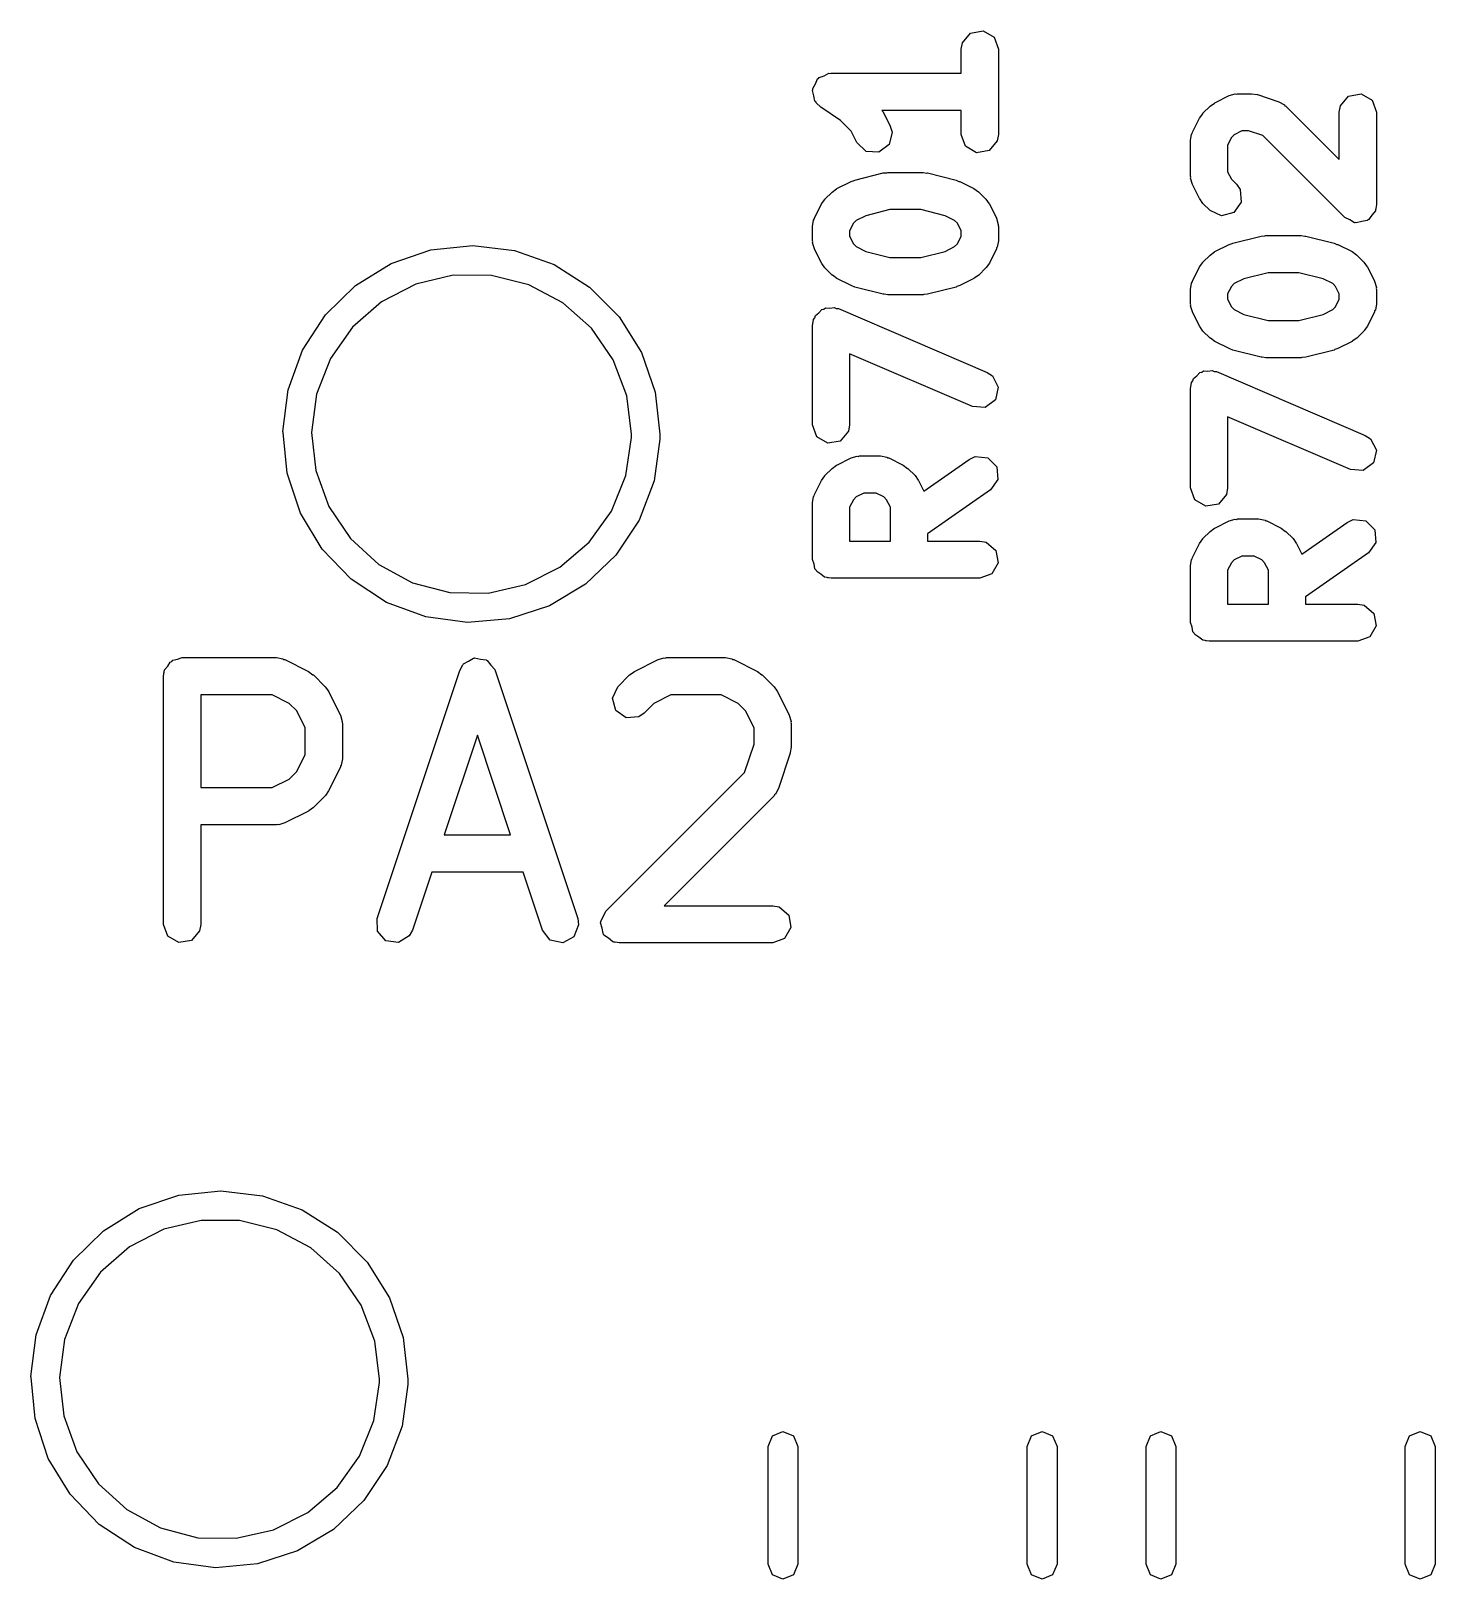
# Model space of a CAD drawing. Extents: x 59.1 to 151.1, y -119.5 to -80.2.
# Drawn here: x 65.53 to 71.19, y -92.5 to -86.26 of the extents above; entities that cross this region are included whole.
import ezdxf

# ---------------------------------------------------------------- set-up
doc = ezdxf.new("R2010")
doc.units = 0
doc.layers.add('BLACK', color=7, linetype='CONTINUOUS')

msp = doc.modelspace()

# ---------------------------------------------------------------- linework, layer by layer
at = {"layer": 'BLACK', "linetype": 'CONTINUOUS'}
for p, q in [((69.289, -86.3075), (69.3219, -86.2682)), ((69.3219, -86.2682), (69.3725, -86.2593)), ((69.3725, -86.2593), (69.4169, -86.2849)), ((69.4169, -86.2849), (69.4344, -86.3331)), ((69.2844, -86.3331), (69.289, -86.3075)), ((69.2844, -86.4296), (69.2844, -86.3331)), ((69.4344, -86.3331), (69.4344, -86.676)), ((68.6856, -86.4915), (68.6964, -86.4727)), ((68.6964, -86.4727), (68.7052, -86.4528)), ((68.7052, -86.4528), (68.7091, -86.4509)), ((68.7091, -86.4509), (68.7112, -86.4471)), ((68.7112, -86.4471), (68.7317, -86.4397)), ((68.7317, -86.4397), (68.7512, -86.43)), ((68.7512, -86.43), (68.7554, -86.431)), ((68.7554, -86.431), (68.7594, -86.4296)), ((68.7594, -86.4296), (69.2844, -86.4296)), ((68.6846, -86.4997), (68.6863, -86.4958)), ((68.6907, -86.5206), (68.6846, -86.4997)), ((68.6863, -86.4958), (68.6856, -86.4915)), ((68.6945, -86.5421), (68.6907, -86.5206)), ((68.6978, -86.5448), (68.6945, -86.5421)), ((68.699, -86.549), (68.6978, -86.5448)), ((70.3059, -86.5498), (70.307, -86.5486)), ((70.307, -86.5486), (70.3642, -86.5201)), ((70.3642, -86.5201), (70.3891, -86.5126)), ((70.3891, -86.5126), (70.3935, -86.5137)), ((70.3935, -86.5137), (70.3977, -86.5121)), ((70.3977, -86.5121), (70.4549, -86.5121)), ((70.4549, -86.5121), (70.4769, -86.516)), ((70.4769, -86.516), (70.4786, -86.516)), ((70.4786, -86.516), (70.5643, -86.5446)), ((70.5643, -86.5446), (70.5872, -86.557)), ((70.813, -86.5615), (70.8459, -86.5222)), ((70.8459, -86.5222), (70.8965, -86.5133)), ((70.8965, -86.5133), (70.9409, -86.5389)), ((70.9409, -86.5389), (70.9584, -86.5871)), ((68.7178, -86.567), (68.699, -86.549)), ((68.7974, -86.62), (68.7178, -86.567)), ((69.2844, -86.5796), (68.9649, -86.5796)), ((68.9649, -86.5796), (68.9682, -86.5842)), ((68.9682, -86.5842), (68.9694, -86.5853)), ((68.9694, -86.5853), (68.9979, -86.6425)), ((69.2844, -86.676), (69.2844, -86.5796)), ((70.2163, -86.6679), (70.2449, -86.6107)), ((70.2449, -86.6107), (70.2583, -86.5927)), ((70.2583, -86.5927), (70.259, -86.5913)), ((70.259, -86.5913), (70.2875, -86.5627)), ((70.2875, -86.5627), (70.3059, -86.5498)), ((70.5872, -86.557), (70.5895, -86.5608)), ((70.5895, -86.5608), (70.5936, -86.5627)), ((70.5936, -86.5627), (70.8084, -86.7775)), ((70.8084, -86.5871), (70.813, -86.5615)), ((70.8084, -86.7775), (70.8084, -86.5871)), ((70.9584, -86.5871), (70.9584, -86.9586)), ((68.8406, -86.6633), (68.7974, -86.62)), ((68.8638, -86.7095), (68.8406, -86.6633)), ((69.0054, -86.6674), (68.9934, -86.7173)), ((68.9979, -86.6425), (69.0054, -86.6674)), ((70.213, -86.6758), (70.2158, -86.6723)), ((70.2158, -86.6723), (70.2163, -86.6679)), ((70.4154, -86.6621), (70.385, -86.6774)), ((70.4427, -86.6621), (70.4154, -86.6621)), ((70.5001, -86.6813), (70.4427, -86.6621)), ((68.901, -86.7448), (68.8638, -86.7095)), ((68.9934, -86.7173), (68.9522, -86.7479)), ((69.302, -86.7242), (69.2844, -86.676)), ((69.3464, -86.7499), (69.302, -86.7242)), ((69.4299, -86.7017), (69.3969, -86.741)), ((69.4344, -86.676), (69.4299, -86.7017)), ((70.2084, -86.7014), (70.213, -86.6758)), ((70.2084, -86.8443), (70.2084, -86.7014)), ((70.3736, -86.6887), (70.3584, -86.7191)), ((70.3584, -86.7191), (70.3584, -86.8266)), ((70.385, -86.6774), (70.3736, -86.6887)), ((70.8304, -87.0116), (70.5001, -86.6813)), ((68.9522, -86.7479), (68.901, -86.7448)), ((69.3969, -86.741), (69.3464, -86.7499)), ((68.8526, -86.8624), (68.8555, -86.8604)), ((68.8555, -86.8604), (68.9698, -86.8318)), ((68.9698, -86.8318), (68.9847, -86.8308)), ((68.9847, -86.8308), (68.988, -86.8296)), ((68.988, -86.8296), (69.1309, -86.8296)), ((69.1309, -86.8296), (69.1456, -86.8322)), ((69.1456, -86.8322), (69.149, -86.8318)), ((69.149, -86.8318), (69.2633, -86.8604)), ((69.2633, -86.8604), (69.2752, -86.8657)), ((70.21, -86.8485), (70.2084, -86.8443)), ((70.2089, -86.8529), (70.21, -86.8485)), ((70.2163, -86.8778), (70.2089, -86.8529)), ((70.3584, -86.8266), (70.3736, -86.857)), ((70.3736, -86.857), (70.3936, -86.877)), ((68.735, -86.9373), (68.7635, -86.9087)), ((68.7635, -86.9087), (68.7819, -86.8958)), ((68.7819, -86.8958), (68.783, -86.8946)), ((68.783, -86.8946), (68.8402, -86.8661)), ((68.8402, -86.8661), (68.8526, -86.8624)), ((69.2752, -86.8657), (69.2787, -86.8661)), ((69.2787, -86.8661), (69.3358, -86.8946)), ((69.3358, -86.8946), (69.3538, -86.908)), ((69.3538, -86.908), (69.3553, -86.9087)), ((69.3553, -86.9087), (69.3839, -86.9373)), ((70.2449, -86.935), (70.2163, -86.8778)), ((70.3936, -86.877), (70.4085, -86.8983)), ((70.4085, -86.8983), (70.413, -86.9494)), ((68.6923, -87.0139), (68.7209, -86.9567)), ((68.7209, -86.9567), (68.7343, -86.9387)), ((68.7343, -86.9387), (68.735, -86.9373)), ((68.9972, -86.9796), (68.8999, -87.0039)), ((69.1216, -86.9796), (68.9972, -86.9796)), ((69.219, -87.0039), (69.1216, -86.9796)), ((69.3839, -86.9373), (69.3968, -86.9556)), ((69.3968, -86.9556), (69.3979, -86.9567)), ((69.3979, -86.9567), (69.4265, -87.0139)), ((70.2461, -86.9361), (70.2449, -86.935)), ((70.259, -86.9545), (70.2461, -86.9361)), ((70.2875, -86.983), (70.259, -86.9545)), ((70.334, -87.0047), (70.2875, -86.983)), ((70.413, -86.9494), (70.3836, -86.9914)), ((70.9539, -86.9842), (70.9394, -87.0015)), ((70.9547, -86.9796), (70.9539, -86.9842)), ((70.9559, -86.978), (70.9547, -86.9796)), ((70.9584, -86.9586), (70.9556, -86.9747)), ((70.9556, -86.9747), (70.9559, -86.978)), ((68.6844, -87.0474), (68.689, -87.0218)), ((68.6844, -87.1046), (68.6844, -87.0474)), ((68.689, -87.0218), (68.6918, -87.0183)), ((68.6918, -87.0183), (68.6923, -87.0139)), ((68.8496, -87.0347), (68.8344, -87.0651)), ((68.861, -87.0234), (68.8496, -87.0347)), ((68.8999, -87.0039), (68.861, -87.0234)), ((69.2579, -87.0234), (69.219, -87.0039)), ((69.2692, -87.0347), (69.2579, -87.0234)), ((69.2844, -87.0651), (69.2692, -87.0347)), ((69.4265, -87.0139), (69.4339, -87.0389)), ((69.4339, -87.0389), (69.4329, -87.0432)), ((69.4329, -87.0432), (69.4344, -87.0474)), ((69.4344, -87.0474), (69.4344, -87.1046)), ((70.3836, -86.9914), (70.334, -87.0047)), ((70.8508, -87.0211), (70.8304, -87.0116)), ((70.8704, -87.0324), (70.8508, -87.0211)), ((70.8738, -87.0318), (70.8704, -87.0324)), ((70.8769, -87.0333), (70.8738, -87.0318)), ((70.8987, -87.0274), (70.8769, -87.0333)), ((70.9209, -87.0235), (70.8987, -87.0274)), ((70.9231, -87.0209), (70.9209, -87.0235)), ((70.9264, -87.02), (70.9231, -87.0209)), ((70.9394, -87.0015), (70.9264, -87.02)), ((68.686, -87.1088), (68.6844, -87.1046)), ((68.6849, -87.1131), (68.686, -87.1088)), ((68.8344, -87.0651), (68.8344, -87.0869)), ((68.8344, -87.0869), (68.8496, -87.1173)), ((69.2692, -87.1173), (69.2844, -87.0869)), ((69.2844, -87.0869), (69.2844, -87.0651)), ((69.4344, -87.1046), (69.4299, -87.1302)), ((70.3795, -87.1144), (70.4938, -87.0858)), ((70.4938, -87.0858), (70.5087, -87.0848)), ((70.5087, -87.0848), (70.512, -87.0836)), ((70.512, -87.0836), (70.6549, -87.0836)), ((70.6549, -87.0836), (70.6696, -87.0862)), ((70.6696, -87.0862), (70.673, -87.0858)), ((70.673, -87.0858), (70.7873, -87.1144)), ((66.9864, -87.1963), (67.1468, -87.1417)), ((67.1468, -87.1417), (67.3153, -87.124)), ((67.3153, -87.124), (67.4835, -87.1441)), ((67.4835, -87.1441), (67.6432, -87.2009)), ((68.6923, -87.1381), (68.6849, -87.1131)), ((68.7209, -87.1953), (68.6923, -87.1381)), ((68.8496, -87.1173), (68.861, -87.1286)), ((68.861, -87.1286), (68.8999, -87.1481)), ((68.8999, -87.1481), (68.9972, -87.1724)), ((68.9972, -87.1724), (69.1216, -87.1724)), ((69.1216, -87.1724), (69.219, -87.1481)), ((69.219, -87.1481), (69.2579, -87.1286)), ((69.2579, -87.1286), (69.2692, -87.1173)), ((69.4265, -87.1381), (69.3979, -87.1953)), ((69.427, -87.1337), (69.4265, -87.1381)), ((69.4299, -87.1302), (69.427, -87.1337)), ((70.259, -87.1913), (70.2875, -87.1627)), ((70.2875, -87.1627), (70.3059, -87.1498)), ((70.3059, -87.1498), (70.307, -87.1486)), ((70.307, -87.1486), (70.3642, -87.1201)), ((70.3642, -87.1201), (70.3766, -87.1164)), ((70.3766, -87.1164), (70.3795, -87.1144)), ((70.7873, -87.1144), (70.7992, -87.1197)), ((70.7992, -87.1197), (70.8027, -87.1201)), ((70.8027, -87.1201), (70.8598, -87.1486)), ((70.8598, -87.1486), (70.8778, -87.162)), ((70.8778, -87.162), (70.8793, -87.1627)), ((70.8793, -87.1627), (70.9079, -87.1913)), ((66.8421, -87.2851), (66.9864, -87.1963)), ((67.6432, -87.2009), (67.7862, -87.2917)), ((68.7221, -87.1964), (68.7209, -87.1953)), ((68.735, -87.2147), (68.7221, -87.1964)), ((68.7635, -87.2433), (68.735, -87.2147)), ((69.3839, -87.2147), (69.3553, -87.2433)), ((69.3846, -87.2133), (69.3839, -87.2147)), ((69.3979, -87.1953), (69.3846, -87.2133)), ((70.2163, -87.2679), (70.2449, -87.2107)), ((70.2449, -87.2107), (70.2583, -87.1927)), ((70.2583, -87.1927), (70.259, -87.1913)), ((70.5212, -87.2336), (70.4239, -87.2579)), ((70.6456, -87.2336), (70.5212, -87.2336)), ((70.743, -87.2579), (70.6456, -87.2336)), ((70.9079, -87.1913), (70.9208, -87.2096)), ((70.9208, -87.2096), (70.9219, -87.2107)), ((70.9219, -87.2107), (70.9505, -87.2679)), ((66.721, -87.4037), (66.8421, -87.2851)), ((67.0853, -87.2797), (66.9476, -87.3508)), ((67.2359, -87.2436), (67.0853, -87.2797)), ((67.3908, -87.2444), (67.2359, -87.2436)), ((67.541, -87.2821), (67.3908, -87.2444)), ((67.6779, -87.3546), (67.541, -87.2821)), ((67.7862, -87.2917), (67.9056, -87.4119)), ((68.765, -87.244), (68.7635, -87.2433)), ((68.783, -87.2574), (68.765, -87.244)), ((68.8402, -87.2859), (68.783, -87.2574)), ((68.8437, -87.2863), (68.8402, -87.2859)), ((68.8555, -87.2916), (68.8437, -87.2863)), ((68.9698, -87.3202), (68.8555, -87.2916)), ((69.2633, -87.2916), (69.149, -87.3202)), ((69.2663, -87.2896), (69.2633, -87.2916)), ((69.2787, -87.2859), (69.2663, -87.2896)), ((69.3358, -87.2574), (69.2787, -87.2859)), ((69.337, -87.2562), (69.3358, -87.2574)), ((69.3553, -87.2433), (69.337, -87.2562)), ((70.2084, -87.3014), (70.213, -87.2758)), ((70.213, -87.2758), (70.2158, -87.2723)), ((70.2158, -87.2723), (70.2163, -87.2679)), ((70.3736, -87.2887), (70.3584, -87.3191)), ((70.385, -87.2774), (70.3736, -87.2887)), ((70.4239, -87.2579), (70.385, -87.2774)), ((70.7819, -87.2774), (70.743, -87.2579)), ((70.7932, -87.2887), (70.7819, -87.2774)), ((70.8084, -87.3191), (70.7932, -87.2887)), ((70.9505, -87.2679), (70.9579, -87.2929)), ((70.9579, -87.2929), (70.9569, -87.2972)), ((70.9569, -87.2972), (70.9584, -87.3014)), ((66.9476, -87.3508), (66.8309, -87.4526)), ((67.7936, -87.4577), (67.6779, -87.3546)), ((68.9733, -87.3198), (68.9698, -87.3202)), ((68.988, -87.3224), (68.9733, -87.3198)), ((69.1309, -87.3224), (68.988, -87.3224)), ((69.1341, -87.3212), (69.1309, -87.3224)), ((69.149, -87.3202), (69.1341, -87.3212)), ((70.2084, -87.3586), (70.2084, -87.3014)), ((70.21, -87.3628), (70.2084, -87.3586)), ((70.3584, -87.3191), (70.3584, -87.3409)), ((70.3584, -87.3409), (70.3736, -87.3713)), ((70.7932, -87.3713), (70.8084, -87.3409)), ((70.8084, -87.3409), (70.8084, -87.3191)), ((70.9584, -87.3586), (70.9539, -87.3842)), ((70.9584, -87.3014), (70.9584, -87.3586)), ((66.6293, -87.5461), (66.721, -87.4037)), ((67.9056, -87.4119), (67.9954, -87.5556)), ((68.6844, -87.4474), (68.689, -87.4218)), ((68.689, -87.4218), (68.6946, -87.415)), ((68.6946, -87.415), (68.6967, -87.4064)), ((68.6967, -87.4064), (68.7107, -87.3959)), ((68.7107, -87.3959), (68.7219, -87.3825)), ((68.7219, -87.3825), (68.7307, -87.3809)), ((68.7307, -87.3809), (68.7377, -87.3756)), ((68.7377, -87.3756), (68.7552, -87.3766)), ((68.7552, -87.3766), (68.7725, -87.3736)), ((68.7725, -87.3736), (68.7801, -87.378)), ((68.7801, -87.378), (68.789, -87.3785)), ((68.789, -87.3785), (69.389, -87.6356)), ((70.2089, -87.3671), (70.21, -87.3628)), ((70.2163, -87.3921), (70.2089, -87.3671)), ((70.2449, -87.4493), (70.2163, -87.3921)), ((70.3736, -87.3713), (70.385, -87.3826)), ((70.385, -87.3826), (70.4239, -87.4021)), ((70.4239, -87.4021), (70.5212, -87.4264)), ((70.6456, -87.4264), (70.743, -87.4021)), ((70.743, -87.4021), (70.7819, -87.3826)), ((70.7819, -87.3826), (70.7932, -87.3713)), ((70.9505, -87.3921), (70.9219, -87.4493)), ((70.951, -87.3877), (70.9505, -87.3921)), ((70.9539, -87.3842), (70.951, -87.3877)), ((66.8309, -87.4526), (66.7418, -87.5793)), ((67.8813, -87.5853), (67.7936, -87.4577)), ((68.6844, -87.8474), (68.6844, -87.4474)), ((70.2461, -87.4504), (70.2449, -87.4493)), ((70.259, -87.4687), (70.2461, -87.4504)), ((70.2875, -87.4973), (70.259, -87.4687)), ((70.5212, -87.4264), (70.6456, -87.4264)), ((70.9079, -87.4687), (70.8793, -87.4973)), ((70.9086, -87.4673), (70.9079, -87.4687)), ((70.9219, -87.4493), (70.9086, -87.4673)), ((66.5713, -87.7053), (66.6293, -87.5461)), ((70.289, -87.498), (70.2875, -87.4973)), ((70.307, -87.5114), (70.289, -87.498)), ((70.3642, -87.5399), (70.307, -87.5114)), ((70.3677, -87.5403), (70.3642, -87.5399)), ((70.3795, -87.5456), (70.3677, -87.5403)), ((70.4938, -87.5742), (70.3795, -87.5456)), ((70.7873, -87.5456), (70.673, -87.5742)), ((70.7903, -87.5436), (70.7873, -87.5456)), ((70.8027, -87.5399), (70.7903, -87.5436)), ((70.8598, -87.5114), (70.8027, -87.5399)), ((70.861, -87.5102), (70.8598, -87.5114)), ((70.8793, -87.4973), (70.861, -87.5102)), ((66.7418, -87.5793), (66.6856, -87.7237)), ((67.9361, -87.7302), (67.8813, -87.5853)), ((67.9954, -87.5556), (68.0511, -87.7156)), ((69.3299, -87.7735), (68.8344, -87.5612)), ((68.8344, -87.5612), (68.8344, -87.8474)), ((70.4973, -87.5738), (70.4938, -87.5742)), ((70.512, -87.5764), (70.4973, -87.5738)), ((70.6549, -87.5764), (70.512, -87.5764)), ((70.6581, -87.5752), (70.6549, -87.5764)), ((70.673, -87.5742), (70.6581, -87.5752)), ((69.389, -87.6356), (69.4108, -87.6499)), ((69.4108, -87.6499), (69.4339, -87.6957)), ((70.213, -87.6758), (70.2186, -87.669)), ((70.2186, -87.669), (70.2207, -87.6604)), ((70.2207, -87.6604), (70.2347, -87.6499)), ((70.2347, -87.6499), (70.2459, -87.6365)), ((70.2459, -87.6365), (70.2547, -87.6349)), ((70.2547, -87.6349), (70.2617, -87.6296)), ((70.2617, -87.6296), (70.2792, -87.6306)), ((70.2792, -87.6306), (70.2965, -87.6276)), ((70.2965, -87.6276), (70.3041, -87.632)), ((70.3041, -87.632), (70.313, -87.6325)), ((70.313, -87.6325), (70.913, -87.8896)), ((66.5501, -87.8734), (66.5713, -87.7053)), ((66.6856, -87.7237), (66.6653, -87.8772)), ((67.9547, -87.884), (67.9361, -87.7302)), ((68.0511, -87.7156), (68.07, -87.884)), ((69.4339, -87.6957), (69.4222, -87.7456)), ((70.2084, -87.7014), (70.213, -87.6758)), ((70.2084, -88.1014), (70.2084, -87.7014)), ((69.3811, -87.7764), (69.3299, -87.7735)), ((69.4222, -87.7456), (69.3811, -87.7764)), ((68.702, -87.8956), (68.6844, -87.8474)), ((68.8344, -87.8474), (68.8299, -87.8731)), ((70.8539, -88.0275), (70.3584, -87.8152)), ((70.3584, -87.8152), (70.3584, -88.1014)), ((66.5505, -87.8772), (66.5501, -87.8734)), ((66.5666, -88.042), (66.5505, -87.8772)), ((66.6653, -87.8772), (66.6823, -88.0312)), ((67.9327, -88.0509), (67.9546, -87.8975)), ((67.9546, -87.8975), (67.9547, -87.884)), ((68.0697, -87.9052), (68.0461, -88.073)), ((68.07, -87.884), (68.0697, -87.9052)), ((68.7464, -87.9213), (68.702, -87.8956)), ((68.7969, -87.9124), (68.7464, -87.9213)), ((68.8299, -87.8731), (68.7969, -87.9124)), ((70.913, -87.8896), (70.9348, -87.9039)), ((70.9348, -87.9039), (70.9579, -87.9497)), ((68.783, -88.0089), (68.8402, -87.9803)), ((68.8402, -87.9803), (68.8651, -87.9729)), ((68.8651, -87.9729), (68.8695, -87.974)), ((68.8695, -87.974), (68.8737, -87.9724)), ((68.8737, -87.9724), (68.9594, -87.9724)), ((68.9594, -87.9724), (68.9851, -87.977)), ((68.9851, -87.977), (68.9885, -87.9798)), ((68.9885, -87.9798), (68.993, -87.9803)), ((68.993, -87.9803), (69.0501, -88.0089)), ((69.3164, -87.986), (69.34, -87.975)), ((69.34, -87.975), (69.3911, -87.9795)), ((69.3911, -87.9795), (69.4274, -88.0157)), ((70.9579, -87.9497), (70.9462, -87.9996)), ((66.6201, -88.2028), (66.5666, -88.042)), ((66.6823, -88.0312), (66.7356, -88.1767)), ((68.735, -88.0515), (68.7635, -88.023)), ((68.7635, -88.023), (68.7819, -88.0101)), ((68.7819, -88.0101), (68.783, -88.0089)), ((69.0501, -88.0089), (69.0681, -88.0223)), ((69.0681, -88.0223), (69.0696, -88.023)), ((69.0696, -88.023), (69.0982, -88.0515)), ((69.1337, -88.1139), (69.3164, -87.986)), ((69.4274, -88.0157), (69.4319, -88.0669)), ((70.9051, -88.0304), (70.8539, -88.0275)), ((70.9462, -87.9996), (70.9051, -88.0304)), ((67.875, -88.1946), (67.9327, -88.0509)), ((68.0461, -88.073), (67.986, -88.2314)), ((68.6923, -88.1282), (68.7209, -88.071)), ((68.7209, -88.071), (68.7343, -88.053)), ((68.7343, -88.053), (68.735, -88.0515)), ((69.0982, -88.0515), (69.111, -88.0699)), ((69.111, -88.0699), (69.1122, -88.071)), ((69.1122, -88.071), (69.1337, -88.1139)), ((69.4319, -88.0669), (69.4024, -88.1089)), ((70.226, -88.1496), (70.2084, -88.1014)), ((70.3584, -88.1014), (70.3539, -88.1271)), ((68.6844, -88.1617), (68.689, -88.1361)), ((68.6844, -88.3903), (68.6844, -88.1617)), ((68.689, -88.1361), (68.6918, -88.1326)), ((68.6918, -88.1326), (68.6923, -88.1282)), ((68.8496, -88.149), (68.8344, -88.1794)), ((68.861, -88.1376), (68.8496, -88.149)), ((68.8914, -88.1224), (68.861, -88.1376)), ((68.9417, -88.1224), (68.8914, -88.1224)), ((68.9721, -88.1376), (68.9417, -88.1224)), ((68.9835, -88.149), (68.9721, -88.1376)), ((68.9987, -88.1794), (68.9835, -88.149)), ((69.4024, -88.1089), (69.1487, -88.2865)), ((70.2704, -88.1753), (70.226, -88.1496)), ((70.3209, -88.1664), (70.2704, -88.1753)), ((70.3539, -88.1271), (70.3209, -88.1664)), ((66.7079, -88.3477), (66.6201, -88.2028)), ((66.7356, -88.1767), (66.822, -88.3053)), ((67.7846, -88.3204), (67.875, -88.1946)), ((67.986, -88.2314), (67.8922, -88.3725)), ((68.8344, -88.1794), (68.8344, -88.3153)), ((68.9987, -88.3153), (68.9987, -88.1794)), ((70.3642, -88.2343), (70.3891, -88.2269)), ((70.3891, -88.2269), (70.3935, -88.228)), ((70.3935, -88.228), (70.3977, -88.2264)), ((70.3977, -88.2264), (70.4834, -88.2264)), ((70.4834, -88.2264), (70.5091, -88.231)), ((70.5091, -88.231), (70.5125, -88.2338)), ((70.8404, -88.24), (70.864, -88.229)), ((70.864, -88.229), (70.9151, -88.2335)), ((70.9151, -88.2335), (70.9514, -88.2697)), ((69.1487, -88.2865), (69.1487, -88.3153)), ((70.259, -88.3055), (70.2875, -88.277)), ((70.2875, -88.277), (70.3059, -88.2641)), ((70.3059, -88.2641), (70.307, -88.2629)), ((70.307, -88.2629), (70.3642, -88.2343)), ((70.5125, -88.2338), (70.517, -88.2343)), ((70.517, -88.2343), (70.5741, -88.2629)), ((70.5741, -88.2629), (70.5921, -88.2763)), ((70.5921, -88.2763), (70.5936, -88.277)), ((70.5936, -88.277), (70.6222, -88.3055)), ((70.6577, -88.3679), (70.8404, -88.24)), ((70.9514, -88.2697), (70.9559, -88.3208)), ((66.8256, -88.4696), (66.7079, -88.3477)), ((66.822, -88.3053), (66.9365, -88.4095)), ((67.6668, -88.421), (67.7846, -88.3204)), ((68.8344, -88.3153), (68.9987, -88.3153)), ((69.1487, -88.3153), (69.3594, -88.3153)), ((69.3594, -88.3153), (69.3851, -88.3198)), ((69.3851, -88.3198), (69.4244, -88.3528)), ((69.4244, -88.3528), (69.4333, -88.4033)), ((70.2163, -88.3822), (70.2449, -88.325)), ((70.2449, -88.325), (70.2583, -88.307)), ((70.2583, -88.307), (70.259, -88.3055)), ((70.6222, -88.3055), (70.635, -88.3239)), ((70.635, -88.3239), (70.6362, -88.325)), ((70.6362, -88.325), (70.6577, -88.3679)), ((70.9559, -88.3208), (70.9264, -88.3629)), ((66.9365, -88.4095), (67.0727, -88.4834)), ((67.8922, -88.3725), (67.7695, -88.4894)), ((68.6911, -88.4086), (68.6844, -88.3903)), ((68.6945, -88.4278), (68.6911, -88.4086)), ((69.4333, -88.4033), (69.4076, -88.4477)), ((70.2084, -88.4157), (70.213, -88.3901)), ((70.2084, -88.6443), (70.2084, -88.4157)), ((70.213, -88.3901), (70.2158, -88.3866)), ((70.2158, -88.3866), (70.2163, -88.3822)), ((70.3736, -88.403), (70.3584, -88.4334)), ((70.385, -88.3916), (70.3736, -88.403)), ((70.4154, -88.3764), (70.385, -88.3916)), ((70.4657, -88.3764), (70.4154, -88.3764)), ((70.4961, -88.3916), (70.4657, -88.3764)), ((70.5075, -88.403), (70.4961, -88.3916)), ((70.5227, -88.4334), (70.5075, -88.403)), ((70.9264, -88.3629), (70.6727, -88.5405)), ((66.9673, -88.5624), (66.8256, -88.4696)), ((67.5284, -88.4906), (67.6668, -88.421)), ((68.6997, -88.4321), (68.6945, -88.4278)), ((68.702, -88.4385), (68.6997, -88.4321)), ((68.7188, -88.4482), (68.702, -88.4385)), ((68.7338, -88.4608), (68.7188, -88.4482)), ((68.7435, -88.4625), (68.7338, -88.4608)), ((68.7464, -88.4641), (68.7435, -88.4625)), ((68.7497, -88.4636), (68.7464, -88.4641)), ((68.7594, -88.4653), (68.7497, -88.4636)), ((69.3594, -88.4653), (68.7594, -88.4653)), ((69.4076, -88.4477), (69.3594, -88.4653)), ((70.3584, -88.4334), (70.3584, -88.5693)), ((70.5227, -88.5693), (70.5227, -88.4334)), ((67.0727, -88.4834), (67.2225, -88.5227)), ((67.2225, -88.5227), (67.3774, -88.5252)), ((67.3774, -88.5252), (67.5284, -88.4906)), ((67.7695, -88.4894), (67.624, -88.5761)), ((70.6727, -88.5405), (70.6727, -88.5693)), ((67.1261, -88.6214), (66.9673, -88.5624)), ((67.624, -88.5761), (67.4628, -88.6285)), ((70.3584, -88.5693), (70.5227, -88.5693)), ((70.6727, -88.5693), (70.8834, -88.5693)), ((70.8834, -88.5693), (70.9091, -88.5738)), ((70.9091, -88.5738), (70.9484, -88.6068)), ((70.9484, -88.6068), (70.9573, -88.6573)), ((67.2941, -88.6438), (67.1261, -88.6214)), ((67.4628, -88.6285), (67.2941, -88.6438)), ((70.2151, -88.6626), (70.2084, -88.6443)), ((70.2185, -88.6818), (70.2151, -88.6626)), ((70.9573, -88.6573), (70.9316, -88.7017)), ((70.2237, -88.6861), (70.2185, -88.6818)), ((70.226, -88.6925), (70.2237, -88.6861)), ((70.2428, -88.7022), (70.226, -88.6925)), ((70.2578, -88.7148), (70.2428, -88.7022)), ((70.2675, -88.7165), (70.2578, -88.7148)), ((70.2704, -88.7181), (70.2675, -88.7165)), ((70.2737, -88.7176), (70.2704, -88.7181)), ((70.2834, -88.7193), (70.2737, -88.7176)), ((70.8834, -88.7193), (70.2834, -88.7193)), ((70.9316, -88.7017), (70.8834, -88.7193)), ((66.1058, -88.7954), (66.125, -88.792)), ((66.125, -88.792), (66.1433, -88.7854)), ((66.1433, -88.7854), (66.5243, -88.7854)), ((66.5243, -88.7854), (66.5499, -88.7899)), ((66.5499, -88.7899), (66.5534, -88.7928)), ((66.5534, -88.7928), (66.5578, -88.7933)), ((66.5578, -88.7933), (66.6531, -88.8409)), ((67.2986, -88.7993), (67.3188, -88.7869)), ((67.3188, -88.7869), (67.3209, -88.7872)), ((67.3209, -88.7872), (67.3228, -88.7862)), ((67.3228, -88.7862), (67.3461, -88.7909)), ((67.3461, -88.7909), (67.3695, -88.7944)), ((67.3695, -88.7944), (67.371, -88.796)), ((67.9669, -88.8409), (68.0622, -88.7933)), ((68.0622, -88.7933), (68.0871, -88.7859)), ((68.0871, -88.7859), (68.0915, -88.7869)), ((68.0915, -88.7869), (68.0957, -88.7854)), ((68.0957, -88.7854), (68.3338, -88.7854)), ((68.3338, -88.7854), (68.3595, -88.7899)), ((68.3595, -88.7899), (68.3629, -88.7928)), ((68.3629, -88.7928), (68.3674, -88.7933)), ((68.3674, -88.7933), (68.4626, -88.8409)), ((66.0683, -88.8604), (66.0701, -88.8506)), ((66.0695, -88.8474), (66.0711, -88.8445)), ((66.0701, -88.8506), (66.0695, -88.8474)), ((66.0711, -88.8445), (66.0729, -88.8347)), ((66.0729, -88.8347), (66.0854, -88.8198)), ((66.0854, -88.8198), (66.0951, -88.8029)), ((66.0951, -88.8029), (66.1015, -88.8006)), ((66.1015, -88.8006), (66.1058, -88.7954)), ((66.6531, -88.8409), (66.6711, -88.8543)), ((66.6711, -88.8543), (66.6726, -88.855)), ((66.6726, -88.855), (66.7202, -88.9026)), ((66.9293, -89.8367), (67.2627, -88.8367)), ((67.2627, -88.8367), (67.2751, -88.8138)), ((67.2751, -88.8138), (67.2769, -88.8126)), ((67.2769, -88.8126), (67.2777, -88.8106)), ((67.2777, -88.8106), (67.2986, -88.7993)), ((67.371, -88.796), (67.3731, -88.7965)), ((67.3731, -88.7965), (67.3878, -88.8151)), ((67.3878, -88.8151), (67.4036, -88.8328)), ((67.4036, -88.8328), (67.4036, -88.835)), ((67.4036, -88.835), (67.405, -88.8367)), ((67.405, -88.8367), (67.7383, -89.8367)), ((67.8998, -88.9026), (67.9474, -88.855)), ((67.9474, -88.855), (67.9658, -88.8421)), ((67.9658, -88.8421), (67.9669, -88.8409)), ((68.4626, -88.8409), (68.4806, -88.8543)), ((68.4806, -88.8543), (68.4821, -88.855)), ((68.4821, -88.855), (68.5297, -88.9026)), ((66.0683, -89.8604), (66.0683, -88.8604)), ((66.7202, -88.9026), (66.733, -88.921)), ((67.8781, -88.9491), (67.8998, -88.9026)), ((68.5297, -88.9026), (68.5426, -88.921)), ((66.2183, -88.9354), (66.2183, -89.3092)), ((66.5066, -88.9354), (66.2183, -88.9354)), ((66.5751, -88.9696), (66.5066, -88.9354)), ((66.6055, -89), (66.5751, -88.9696)), ((66.733, -88.921), (66.7342, -88.9221)), ((66.7342, -88.9221), (66.7818, -89.0173)), ((67.8914, -88.9986), (67.8781, -88.9491)), ((68.0449, -88.9696), (68.0059, -89.0087)), ((68.1134, -88.9354), (68.0449, -88.9696)), ((68.3161, -88.9354), (68.1134, -88.9354)), ((68.3846, -88.9696), (68.3161, -88.9354)), ((68.415, -89), (68.3846, -88.9696)), ((68.5426, -88.921), (68.5437, -88.9221)), ((68.5437, -88.9221), (68.5914, -89.0173)), ((66.6398, -89.0686), (66.6055, -89)), ((66.7818, -89.0173), (66.7893, -89.0423)), ((66.7893, -89.0423), (66.7882, -89.0466)), ((67.9334, -89.0281), (67.8914, -88.9986)), ((67.9846, -89.0236), (67.9334, -89.0281)), ((68.0059, -89.0087), (67.9846, -89.0236)), ((68.4493, -89.0686), (68.415, -89)), ((68.5914, -89.0173), (68.5988, -89.0423)), ((68.5988, -89.0423), (68.5978, -89.0466)), ((66.6398, -89.176), (66.6398, -89.0686)), ((66.7882, -89.0466), (66.7898, -89.0509)), ((66.7898, -89.0509), (66.7898, -89.1937)), ((67.3338, -89.0975), (67.1998, -89.4997)), ((67.4678, -89.4997), (67.3338, -89.0975)), ((68.4493, -89.1339), (68.4493, -89.0686)), ((68.5978, -89.0466), (68.5993, -89.0509)), ((68.5993, -89.0509), (68.5993, -89.1461)), ((68.4111, -89.2484), (68.4493, -89.1339)), ((68.5993, -89.1461), (68.5954, -89.1682)), ((68.5954, -89.1682), (68.5954, -89.1698)), ((66.6055, -89.2445), (66.6398, -89.176)), ((66.7818, -89.2273), (66.7342, -89.3225)), ((66.7824, -89.2228), (66.7818, -89.2273)), ((66.7852, -89.2194), (66.7824, -89.2228)), ((66.7898, -89.1937), (66.7852, -89.2194)), ((68.5954, -89.1698), (68.5478, -89.3127)), ((66.5066, -89.3092), (66.5751, -89.2749)), ((66.5751, -89.2749), (66.6055, -89.2445)), ((67.8522, -89.8073), (68.4111, -89.2484)), ((66.2183, -89.3092), (66.5066, -89.3092)), ((66.7202, -89.342), (66.6726, -89.3896)), ((66.7209, -89.3405), (66.7202, -89.342)), ((66.7342, -89.3225), (66.7209, -89.3405)), ((68.5297, -89.342), (68.0863, -89.7854)), ((68.5316, -89.3379), (68.5297, -89.342)), ((68.5354, -89.3356), (68.5316, -89.3379)), ((68.5478, -89.3127), (68.5354, -89.3356)), ((66.6531, -89.4037), (66.5578, -89.4513)), ((66.6542, -89.4025), (66.6531, -89.4037)), ((66.6726, -89.3896), (66.6542, -89.4025)), ((66.5243, -89.4592), (66.2183, -89.4592)), ((66.2183, -89.4592), (66.2183, -89.8604)), ((66.5285, -89.4577), (66.5243, -89.4592)), ((66.5329, -89.4587), (66.5285, -89.4577)), ((66.5578, -89.4513), (66.5329, -89.4587)), ((67.1998, -89.4997), (67.4678, -89.4997)), ((67.1498, -89.6497), (67.0716, -89.8841)), ((67.5178, -89.6497), (67.1498, -89.6497)), ((67.596, -89.8841), (67.5178, -89.6497)), ((68.0863, -89.7854), (68.5243, -89.7854)), ((68.5243, -89.7854), (68.5499, -89.7899)), ((68.5499, -89.7899), (68.5892, -89.8229)), ((66.9307, -89.8879), (66.9293, -89.8367)), ((67.7383, -89.8367), (67.7421, -89.8624)), ((67.8305, -89.8538), (67.832, -89.8507)), ((67.8364, -89.8756), (67.8305, -89.8538)), ((67.8314, -89.8474), (67.8427, -89.8278)), ((67.832, -89.8507), (67.8314, -89.8474)), ((67.8427, -89.8278), (67.8522, -89.8073)), ((68.5892, -89.8229), (68.5981, -89.8734)), ((66.0859, -89.9086), (66.0683, -89.8604)), ((66.1303, -89.9342), (66.0859, -89.9086)), ((66.2138, -89.886), (66.1808, -89.9253)), ((66.2183, -89.8604), (66.2138, -89.886)), ((66.9648, -89.9263), (66.9307, -89.8879)), ((67.0592, -89.907), (67.0155, -89.9339)), ((67.0716, -89.8841), (67.0592, -89.907)), ((67.6279, -89.9243), (67.596, -89.8841)), ((67.7233, -89.9101), (67.6781, -89.9346)), ((67.7421, -89.8624), (67.7233, -89.9101)), ((67.8403, -89.8979), (67.8364, -89.8756)), ((67.8429, -89.9001), (67.8403, -89.8979)), ((67.8438, -89.9034), (67.8429, -89.9001)), ((67.8623, -89.9163), (67.8438, -89.9034)), ((67.8796, -89.9309), (67.8623, -89.9163)), ((68.5725, -89.9178), (68.5243, -89.9354)), ((68.5981, -89.8734), (68.5725, -89.9178)), ((66.1808, -89.9253), (66.1303, -89.9342)), ((67.0155, -89.9339), (66.9648, -89.9263)), ((67.6781, -89.9346), (67.6279, -89.9243)), ((67.8842, -89.9317), (67.8796, -89.9309)), ((67.8858, -89.9328), (67.8842, -89.9317)), ((67.8891, -89.9325), (67.8858, -89.9328)), ((67.9052, -89.9354), (67.8891, -89.9325)), ((68.5243, -89.9354), (67.9052, -89.9354)), ((65.9704, -91.0063), (66.1308, -90.9517)), ((66.1308, -90.9517), (66.2993, -90.934)), ((66.2993, -90.934), (66.4675, -90.9541)), ((66.4675, -90.9541), (66.6272, -91.0109)), ((65.8261, -91.0951), (65.9704, -91.0063)), ((66.6272, -91.0109), (66.7702, -91.1017)), ((65.705, -91.2137), (65.8261, -91.0951)), ((66.0693, -91.0897), (65.9316, -91.1608)), ((66.2199, -91.0536), (66.0693, -91.0897)), ((66.3748, -91.0544), (66.2199, -91.0536)), ((66.525, -91.0921), (66.3748, -91.0544)), ((66.6619, -91.1646), (66.525, -91.0921)), ((66.7702, -91.1017), (66.8896, -91.2219)), ((65.9316, -91.1608), (65.8149, -91.2626)), ((66.7776, -91.2677), (66.6619, -91.1646)), ((65.6133, -91.3561), (65.705, -91.2137)), ((66.8896, -91.2219), (66.9794, -91.3656)), ((65.8149, -91.2626), (65.7258, -91.3893)), ((66.8653, -91.3953), (66.7776, -91.2677)), ((65.5553, -91.5153), (65.6133, -91.3561)), ((65.7258, -91.3893), (65.6696, -91.5337)), ((66.9201, -91.5402), (66.8653, -91.3953)), ((66.9794, -91.3656), (67.0351, -91.5256)), ((65.5341, -91.6834), (65.5553, -91.5153)), ((65.6696, -91.5337), (65.6493, -91.6872)), ((66.9387, -91.694), (66.9201, -91.5402)), ((67.0351, -91.5256), (67.054, -91.694)), ((65.5345, -91.6872), (65.5341, -91.6834)), ((65.5506, -91.852), (65.5345, -91.6872)), ((65.6493, -91.6872), (65.6663, -91.8412)), ((66.9167, -91.8609), (66.9386, -91.7075)), ((66.9386, -91.7075), (66.9387, -91.694)), ((67.0537, -91.7152), (67.0301, -91.883)), ((67.054, -91.694), (67.0537, -91.7152)), ((65.6041, -92.0128), (65.5506, -91.852)), ((65.6663, -91.8412), (65.7196, -91.9867)), ((66.859, -92.0046), (66.9167, -91.8609)), ((67.0301, -91.883), (66.97, -92.0414)), ((68.5231, -91.9223), (68.5655, -91.9047)), ((68.5655, -91.9047), (68.6079, -91.9223)), ((69.5681, -91.9223), (69.6105, -91.9047)), ((69.6105, -91.9047), (69.6529, -91.9223)), ((70.0471, -91.9223), (70.0895, -91.9047)), ((70.0895, -91.9047), (70.1319, -91.9223)), ((71.0921, -91.9223), (71.1345, -91.9047)), ((71.1345, -91.9047), (71.1769, -91.9223)), ((68.5055, -91.9647), (68.5231, -91.9223)), ((68.5055, -92.4393), (68.5055, -91.9647)), ((68.6079, -91.9223), (68.6255, -91.9647)), ((68.6255, -91.9647), (68.6255, -92.4393)), ((69.5505, -91.9647), (69.5681, -91.9223)), ((69.5505, -92.4393), (69.5505, -91.9647)), ((69.6529, -91.9223), (69.6705, -91.9647)), ((69.6705, -91.9647), (69.6705, -92.4393)), ((70.0295, -91.9647), (70.0471, -91.9223)), ((70.0295, -92.4393), (70.0295, -91.9647)), ((70.1319, -91.9223), (70.1495, -91.9647)), ((70.1495, -91.9647), (70.1495, -92.4393)), ((71.0745, -91.9647), (71.0921, -91.9223)), ((71.0745, -92.4393), (71.0745, -91.9647)), ((71.1769, -91.9223), (71.1945, -91.9647)), ((71.1945, -91.9647), (71.1945, -92.4393)), ((65.6919, -92.1577), (65.6041, -92.0128)), ((65.7196, -91.9867), (65.806, -92.1153)), ((66.7686, -92.1304), (66.859, -92.0046)), ((66.97, -92.0414), (66.8762, -92.1825)), ((65.8096, -92.2796), (65.6919, -92.1577)), ((65.806, -92.1153), (65.9205, -92.2195)), ((66.6508, -92.231), (66.7686, -92.1304)), ((65.9205, -92.2195), (66.0567, -92.2934)), ((66.8762, -92.1825), (66.7535, -92.2994)), ((65.9513, -92.3724), (65.8096, -92.2796)), ((66.5124, -92.3006), (66.6508, -92.231)), ((66.0567, -92.2934), (66.2065, -92.3327)), ((66.2065, -92.3327), (66.3614, -92.3352)), ((66.3614, -92.3352), (66.5124, -92.3006)), ((66.7535, -92.2994), (66.608, -92.3861)), ((66.1101, -92.4314), (65.9513, -92.3724)), ((66.608, -92.3861), (66.4468, -92.4385)), ((66.2781, -92.4538), (66.1101, -92.4314)), ((66.4468, -92.4385), (66.2781, -92.4538)), ((68.5231, -92.4817), (68.5055, -92.4393)), ((68.6255, -92.4393), (68.6079, -92.4817)), ((69.5681, -92.4817), (69.5505, -92.4393)), ((69.6705, -92.4393), (69.6529, -92.4817)), ((70.0471, -92.4817), (70.0295, -92.4393)), ((70.1495, -92.4393), (70.1319, -92.4817)), ((71.0921, -92.4817), (71.0745, -92.4393)), ((71.1945, -92.4393), (71.1769, -92.4817)), ((68.5655, -92.4993), (68.5231, -92.4817)), ((68.6079, -92.4817), (68.5655, -92.4993)), ((69.6105, -92.4993), (69.5681, -92.4817)), ((69.6529, -92.4817), (69.6105, -92.4993)), ((70.0895, -92.4993), (70.0471, -92.4817)), ((70.1319, -92.4817), (70.0895, -92.4993)), ((71.1345, -92.4993), (71.0921, -92.4817)), ((71.1769, -92.4817), (71.1345, -92.4993))]:
    msp.add_line(p, q, dxfattribs=at)

doc.saveas('drawing.dxf')
